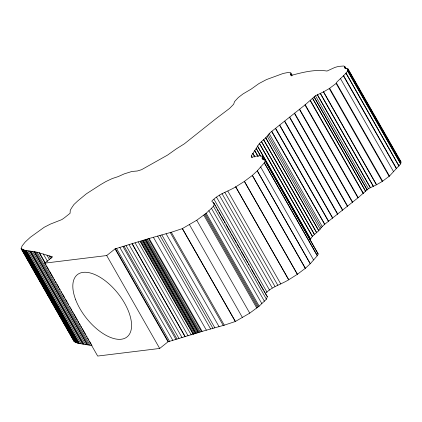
<?xml version="1.0" encoding="UTF-8"?>
<svg xmlns="http://www.w3.org/2000/svg" width="422" height="422" viewBox="0 0 422 422"><rect width="100%" height="100%" fill="white"/><g stroke="black" fill="none" stroke-linecap="round" stroke-linejoin="round"><path stroke-width="0.63" d="M264.098 159.706L262.152 156.282L260.152 155.713L256.481 156.05L251.486 157.316L251.28 155.913L259.44 143.39L265.813 137.788L269.21 133.61L271.647 131.427L305.233 104.735L315.445 95.762L323.6 91.827L329.239 88.567L336.139 83.445C335.669 81.304 355.699 67.968 344.705 68.142L344.753 66.528L343.803 65.996L338.613 66.391L334.926 67.414L327.024 71.044C314.728 69.139 302.579 72.389 290.774 75.512L290.832 72.911L288.036 72.494L283.273 73.423L266.493 79.568L258.902 83.588L251.169 89.111L242.977 93.948L238.314 97.524L234.521 101.628L233.667 104.239L229.557 108.433L215.684 118.904L184.282 143.876L176.333 148.85L167.613 155.048L141.555 169.697L137.229 171.01L131.996 171.443L124.242 173.875L118.113 176.628L112.278 178.538L105.933 181.534L100.663 184.604L86.331 193.835L77.695 200.977L73.919 204.538L71.94 207.445L70.263 210.188L70.078 213.289L64.439 217.778L61.86 219.593L50.418 224.093L44.215 227.268L30.347 237.254L25.178 242.054L22.092 245.92L21.1 248.632L74.093 341.535L78.255 343.302L92.043 345.634M309.822 240.113L312.428 236.294L318.8 230.692L322.202 226.514L324.634 224.33L358.22 197.638L368.438 188.666L376.588 184.73L382.226 181.471L389.469 176.053L400.742 163.794L400.9 161.542L400.272 161.288M265.201 293.68C271.615 286.802 280.846 284.539 288.669 279.812L297.436 274.247L305.386 268.276L310.297 263.703L317.355 255.685L318.177 254.023L264.889 160.075L263.861 159.31L262.289 158.888L262.152 156.282M214.371 203.831L267.363 296.735L266.403 299.193L259.166 306.14L249.745 313.14L235.286 321.527L224.298 325.162L202.133 331.386L168.046 341.794L159.69 348.456L97.677 356.057L44.685 263.154L106.703 255.553L115.053 248.89L149.14 238.483L171.306 232.258L182.299 228.624L196.752 220.237L206.173 213.237L211.448 208.352L213.416 206.289L214.371 203.831L211.754 201.146C218.311 194.131 227.632 191.646 235.676 186.909L244.449 181.344L252.398 175.373L257.246 170.857L264.362 162.781L265.185 161.12L264.889 160.075M44.685 263.154L52.597 256.85L36.999 252.203L24.571 250.22L21.1 248.632M347.881 70.031L400.895 162.961M267.363 296.735L265.28 293.591M347.886 68.601L400.9 161.542M347.749 70.891L400.742 163.794M347.649 71.017L400.642 163.921M344.753 66.528L346.056 68.807L344.774 66.576M344.769 67.309L345.407 68.506M346.045 73.022L399.033 165.925M345.924 73.159L398.917 166.062M343.529 75.549L396.522 168.452M343.334 75.723L396.327 168.626M340.554 78.724L393.547 171.627M336.476 83.15L389.469 176.053M336.139 83.445L389.131 176.349M329.661 88.288L382.648 181.191M329.239 88.567L382.226 181.471M323.6 91.827L376.588 184.73M323.426 91.912L376.419 184.815M320.372 93.273L373.359 186.176M320.192 93.352L373.185 186.255M317.37 94.607L370.363 187.51M317.233 94.676L370.226 187.579M315.445 95.762L368.438 188.666M314.179 96.939L367.166 189.842M314.1 97.013L367.093 189.916M312.686 98.421L365.679 191.324M312.612 98.495L365.605 191.398M310.434 100.462L363.421 193.366M310.202 100.658L363.194 193.561M290.832 72.911L292.135 75.19M290.9 74.103L291.876 75.812M290.89 74.219L291.866 75.928M305.233 104.735L358.22 197.638M304.958 104.951L357.946 197.855M299.625 109.161L352.618 202.064M299.367 109.361L352.359 202.265M294.603 113.138L347.596 206.042M294.371 113.328L347.364 206.231M289.729 117.1L342.717 210.003M289.508 117.284L342.495 210.188M284.771 121.13L337.764 214.033M284.539 121.314L337.531 214.218M279.76 125.102L332.752 218.005M279.58 125.239L332.573 218.142M275.608 128.293L328.596 221.197M275.429 128.43L328.421 221.334M271.784 131.311L324.776 224.214M271.647 131.427L324.634 224.33M269.21 133.61L322.202 226.514M268.192 134.908L321.184 227.811M267.2 136.306L320.192 229.209M265.813 137.788L318.8 230.692M265.739 137.857L318.726 230.76M263.66 139.64L316.653 232.543M263.576 139.708L316.569 232.612M261.445 141.481L314.432 234.384M261.371 141.544L314.358 234.447M259.44 143.39L312.428 236.294M259.351 143.485L312.343 236.389M257.494 145.986L310.486 238.889M257.441 146.07L310.434 238.973M265.185 161.12L318.177 254.023M262.22 157.116L263.845 159.964M262.03 158.166L262.684 159.305M256.217 148.349L260.77 156.33M256.175 148.428L260.406 155.839M264.362 162.781L317.355 255.685M264.283 162.866L317.275 255.769M254.846 150.723L258.095 156.425M254.788 150.812L258.037 156.515M252.936 153.429L254.888 156.847M252.878 153.513L254.83 156.931M260.627 166.954L313.567 259.92M251.28 155.913L252.219 157.691M257.304 170.799L310.297 263.703M257.246 170.857L310.239 263.761M252.398 175.373L305.386 268.276M252.293 175.462L305.28 268.366M244.449 181.344L297.436 274.247M244.333 181.423L297.32 274.326M235.787 186.846L288.78 279.749M235.676 186.909L288.669 279.812M227.843 191.129L280.83 284.032M224.852 192.395L277.84 285.298M221.977 193.566L274.97 286.469M219.245 195.054L272.237 287.957M216.523 197.143L269.516 290.046M214.017 199.3L267.01 292.203M213.263 202.396L215.215 205.82M215.864 206.959L216.512 208.099M217.166 209.238L218.142 210.947M218.791 212.087L220.743 215.505M221.392 216.65L223.665 220.637M224.314 221.777L224.968 222.916M225.944 224.625L229.193 230.328M229.842 231.467L230.818 233.176M231.467 234.315L232.121 235.455M232.77 236.594L236.346 242.866M236.995 244.006L239.269 247.994M239.923 249.133L240.572 250.272M241.22 251.417L244.797 257.684M245.446 258.823L247.725 262.816M248.373 263.956L249.022 265.095M249.998 266.804L250.652 267.944M251.301 269.083L254.877 275.355M255.526 276.494L256.175 277.634M256.829 278.773L257.8 280.482M258.454 281.622L263.328 290.172M263.977 291.312L264.631 292.451M213.416 206.289L266.403 299.193M211.448 208.352L264.436 301.255M208.848 210.705L261.835 303.608M206.173 213.237L259.166 306.14M205.382 213.87L258.37 306.773M204.586 214.503L257.578 307.406M203.794 215.136L256.787 308.039M196.752 220.237L249.745 313.14M189.504 224.747L242.497 317.65M182.436 228.555L235.429 321.458M182.299 228.624L235.286 321.527M171.306 232.258L224.298 325.162M170.272 232.564L223.264 325.467M166.073 233.756L219.065 326.66M161.853 234.922L214.845 327.825M159.943 235.444L212.936 328.348M157.622 236.083L210.61 328.986M153.381 237.259L206.369 330.162M149.14 238.483L202.133 331.386M148.502 238.673L201.494 331.576M147.252 239.052L200.239 331.956M146.281 239.364L199.274 332.267M145.448 239.638L198.44 332.541M145.3 239.691L198.293 332.594M144.313 240.023L197.306 332.926M143.327 240.355L196.314 333.259M142.784 240.54L195.776 333.443M142.341 240.688L195.333 333.591M141.375 241.004L194.363 333.907M140.426 241.305L193.413 334.208M140.194 241.373L193.181 334.277M138.216 241.964L191.203 334.868M135.114 242.887L188.101 335.791M132.228 243.737L185.216 336.64M132.07 243.784L185.058 336.687M129.053 244.676L182.04 337.579M126.025 245.567L179.018 338.47M124.047 246.158L177.034 339.061M122.955 246.485L175.948 339.388M119.811 247.429L172.804 340.332M116.556 248.426L169.549 341.329M115.401 248.785L168.389 341.688M115.053 248.89L168.046 341.794M106.703 255.553L159.69 348.456M50.682 256.349L51.653 258.058M49.063 255.843L50.693 258.691M46.969 255.173L49.569 259.73M43.302 253.991L47.528 261.403M39.578 252.878L45.434 263.138M39.051 252.731L44.906 262.99M45.555 264.13L46.204 265.269M46.853 266.409L49.131 270.402M49.78 271.541L53.357 277.808M54.005 278.953L54.66 280.092M55.308 281.231L56.284 282.94M56.933 284.08L58.885 287.498M59.534 288.637L60.182 289.777M61.158 291.491L61.807 292.631M62.461 293.77L64.735 297.758M65.384 298.897L67.335 302.321M67.984 303.46L68.638 304.6M69.614 306.309L70.263 307.448M70.912 308.587L71.888 310.297M72.537 311.436L73.191 312.575M73.839 313.72L77.416 319.987M78.065 321.126L78.714 322.266M79.362 323.405L80.338 325.119M80.992 326.259L81.641 327.398M82.29 328.538L85.866 334.804M86.515 335.944L87.169 337.088M87.818 338.228L88.794 339.937M89.443 341.076L91.395 344.494M36.999 252.203L89.991 345.106M35.601 251.923L88.594 344.827M34.361 251.718L87.349 344.621M34.129 251.681L87.122 344.584M32.61 251.47L85.603 344.373M31.064 251.269L84.057 344.173M30.205 251.159L83.197 344.062M29.514 251.069L82.501 343.972M27.979 250.863L80.966 343.766M26.48 250.626L79.473 343.529M26.101 250.557L79.088 343.461M25.267 250.399L78.255 343.302M24.571 250.22L77.564 343.123M23.964 250.024L76.957 342.928M23.374 249.787L76.366 342.69M22.835 249.539L75.828 342.442M22.493 249.365L75.48 342.268M22.324 249.281L75.316 342.179M21.817 249.006L74.81 341.91M21.3 248.737L74.293 341.641M347.897 69.345L400.874 162.301L347.897 69.345M75.686 299.794A39.826 20.061 51.4 0 0 126.394 337.405A39.826 20.061 51.4 0 0 104.487 280.219A39.826 20.061 51.4 0 0 75.686 299.794"/></g></svg>
